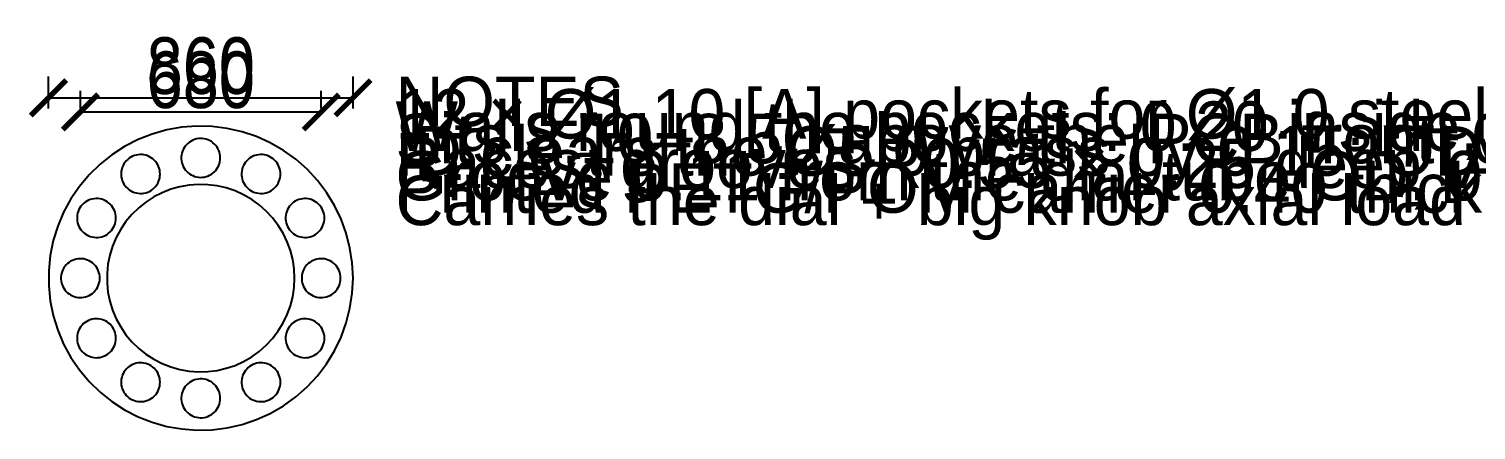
# Model space of a CAD drawing. Header units: millimetres. Extents: x -5 to 104, y -22 to 24.
# Drawn here: x -4.85 to 36.02, y 12.4 to 23.75 of the extents above; entities that cross this region are included whole.
import ezdxf

# ---------------------------------------------------------------- set-up
doc = ezdxf.new("R2010")
doc.units = ezdxf.units.MM
doc.linetypes.add('DASHED', pattern=[1.524, 1.27, -0.254])
for name, color, linetype in [('DIMS', 3, 'CONTINUOUS'), ('HIDDEN', 8, 'DASHED'), ('TEXT', 7, 'CONTINUOUS'), ('VISIBLE', 7, 'CONTINUOUS')]:
    doc.layers.add(name, color=color, linetype=linetype)
doc.styles.add('OpenSansCondensed-Light', font='OpenSansCondensed-Light.ttf')
doc.dimstyles.new('EZDXF', dxfattribs={"dimtxt": 0.25, "dimasz": 0.175, "dimexe": 0.375, "dimexo": 0.125, "dimgap": 0.1, "dimtad": 1, "dimlfac": 100, "dimzin": 12, "dimdsep": 46, "dimtxsty": 'OpenSansCondensed-Light', "dimblk": 'ARCHTICK', "dimcen": 2.5, "dimazin": 3, "dimtfac": 0.5, "dimtmove": 2, "dimatfit": 3})

# ---------------------------------------------------------------- blocks, each defined once
blk = doc.blocks.new('_ARCHTICK')
at = {"color": 0, "linetype": 'BYBLOCK', "const_width": 0.15}
blk.add_lwpolyline([(-0.5, -0.5), (0.5, 0.5)], dxfattribs=at)

msp = doc.modelspace()

# ---------------------------------------------------------------- linework, layer by layer
at = {"layer": 'HIDDEN'}
for points in [[(4.3, 16.69866), (4.27863, 17.12681), (4.21474, 17.55069), (4.10896, 17.96611), (3.96235, 18.36893), (3.77635, 18.75516), (3.55283, 19.12094), (3.29399, 19.46265), (3.00242, 19.77689), (2.68101, 20.06054), (2.33295, 20.31077), (1.96171, 20.52511), (1.57097, 20.70142), (1.16461, 20.83795), (0.74669, 20.93334), (0.32134, 20.98664), (-0.1072, 20.99733), (-0.53468, 20.96529), (-0.95684, 20.89085), (-1.36949, 20.77475), (-1.76853, 20.61814), (-2.15, 20.42257), (-2.5101, 20.19), (-2.84525, 19.92272), (-3.15212, 19.62341), (-3.42767, 19.29502), (-3.66915, 18.94083), (-3.87417, 18.56436), (-4.04068, 18.16935), (-4.16703, 17.75972), (-4.25197, 17.33955), (-4.29465, 16.913), (-4.29465, 16.48433), (-4.25197, 16.05778), (-4.16703, 15.63761), (-4.04068, 15.22798), (-3.87417, 14.83296), (-3.66915, 14.45649), (-3.42767, 14.1023), (-3.15212, 13.77392), (-2.84525, 13.4746), (-2.5101, 13.20733), (-2.15, 12.97475), (-1.76853, 12.77919), (-1.36949, 12.62258), (-0.95684, 12.50647), (-0.53468, 12.43203), (-0.1072, 12.4), (0.32134, 12.41069), (0.74669, 12.46399), (1.16461, 12.55938), (1.57097, 12.69591), (1.96171, 12.87221), (2.33295, 13.08655), (2.68101, 13.33679), (3.00242, 13.62044), (3.29399, 13.93468), (3.55283, 14.27639), (3.77635, 14.64217), (3.96235, 15.02839), (4.10896, 15.43122), (4.21474, 15.84664), (4.27863, 16.27052), (4.3, 16.69866)], [(0.55, 20.09866), (0.54727, 20.15343), (0.53909, 20.20764), (0.52557, 20.26078), (0.50681, 20.3123), (0.48302, 20.3617), (0.45443, 20.40849), (0.42132, 20.4522), (0.38403, 20.49239), (0.34292, 20.52867), (0.2984, 20.56068), (0.25092, 20.58809), (0.20094, 20.61064), (0.14896, 20.62811), (0.09551, 20.64031), (0.0411, 20.64713), (-0.01371, 20.64849), (-0.06839, 20.6444), (-0.12239, 20.63487), (-0.17517, 20.62002), (-0.22621, 20.59999), (-0.275, 20.57498), (-0.32106, 20.54523), (-0.36393, 20.51104), (-0.40318, 20.47276), (-0.43842, 20.43076), (-0.46931, 20.38545), (-0.49553, 20.3373), (-0.51683, 20.28677), (-0.53299, 20.23438), (-0.54386, 20.18064), (-0.54932, 20.12608), (-0.54932, 20.07125), (-0.54386, 20.01669), (-0.53299, 19.96295), (-0.51683, 19.91055), (-0.49553, 19.86003), (-0.46931, 19.81187), (-0.43842, 19.76657), (-0.40318, 19.72457), (-0.36393, 19.68628), (-0.32106, 19.6521), (-0.275, 19.62235), (-0.22621, 19.59734), (-0.17517, 19.5773), (-0.12239, 19.56245), (-0.06839, 19.55293), (-0.01371, 19.54883), (0.0411, 19.5502), (0.09551, 19.55702), (0.14896, 19.56922), (0.20094, 19.58668), (0.25092, 19.60923), (0.2984, 19.63665), (0.34292, 19.66866), (0.38403, 19.70494), (0.42132, 19.74513), (0.45443, 19.78884), (0.48302, 19.83562), (0.50681, 19.88502), (0.52557, 19.93655), (0.53909, 19.98968), (0.54727, 20.0439), (0.55, 20.09866)], [(-1.15, 19.64315), (-1.15273, 19.69791), (-1.16091, 19.75213), (-1.17443, 19.80527), (-1.19319, 19.85679), (-1.21698, 19.90619), (-1.24557, 19.95298), (-1.27868, 19.99668), (-1.31597, 20.03688), (-1.35708, 20.07316), (-1.4016, 20.10516), (-1.44908, 20.13258), (-1.49906, 20.15513), (-1.55104, 20.17259), (-1.60449, 20.18479), (-1.6589, 20.19161), (-1.71371, 20.19298), (-1.76839, 20.18888), (-1.82239, 20.17936), (-1.87517, 20.16451), (-1.92621, 20.14448), (-1.975, 20.11946), (-2.02106, 20.08972), (-2.06393, 20.05553), (-2.10318, 20.01724), (-2.13842, 19.97524), (-2.16931, 19.92994), (-2.19553, 19.88179), (-2.21683, 19.83126), (-2.23299, 19.77887), (-2.24386, 19.72512), (-2.24932, 19.67057), (-2.24932, 19.61573), (-2.24386, 19.56118), (-2.23299, 19.50743), (-2.21683, 19.45504), (-2.19553, 19.40451), (-2.16931, 19.35636), (-2.13842, 19.31106), (-2.10318, 19.26905), (-2.06393, 19.23077), (-2.02106, 19.19658), (-1.975, 19.16684), (-1.92621, 19.14182), (-1.87517, 19.12179), (-1.82239, 19.10694), (-1.76839, 19.09742), (-1.71371, 19.09332), (-1.6589, 19.09469), (-1.60449, 19.10151), (-1.55104, 19.11371), (-1.49906, 19.13117), (-1.44908, 19.15372), (-1.4016, 19.18114), (-1.35708, 19.21314), (-1.31597, 19.24942), (-1.27868, 19.28962), (-1.24557, 19.33332), (-1.21698, 19.38011), (-1.19319, 19.42951), (-1.17443, 19.48103), (-1.16091, 19.53417), (-1.15273, 19.58839), (-1.15, 19.64315)], [(2.25, 19.64315), (2.24727, 19.69791), (2.23909, 19.75213), (2.22557, 19.80527), (2.20681, 19.85679), (2.18302, 19.90619), (2.15443, 19.95298), (2.12132, 19.99668), (2.08403, 20.03688), (2.04292, 20.07316), (1.9984, 20.10516), (1.95092, 20.13258), (1.90094, 20.15513), (1.84896, 20.17259), (1.79551, 20.18479), (1.7411, 20.19161), (1.68629, 20.19298), (1.63161, 20.18888), (1.57761, 20.17936), (1.52483, 20.16451), (1.47379, 20.14448), (1.425, 20.11946), (1.37894, 20.08972), (1.33607, 20.05553), (1.29682, 20.01724), (1.26158, 19.97524), (1.23069, 19.92994), (1.20447, 19.88179), (1.18317, 19.83126), (1.16701, 19.77887), (1.15614, 19.72512), (1.15068, 19.67057), (1.15068, 19.61573), (1.15614, 19.56118), (1.16701, 19.50743), (1.18317, 19.45504), (1.20447, 19.40451), (1.23069, 19.35636), (1.26158, 19.31106), (1.29682, 19.26905), (1.33607, 19.23077), (1.37894, 19.19658), (1.425, 19.16684), (1.47379, 19.14182), (1.52483, 19.12179), (1.57761, 19.10694), (1.63161, 19.09742), (1.68629, 19.09332), (1.7411, 19.09469), (1.79551, 19.10151), (1.84896, 19.11371), (1.90094, 19.13117), (1.95092, 19.15372), (1.9984, 19.18114), (2.04292, 19.21314), (2.08403, 19.24942), (2.12132, 19.28962), (2.15443, 19.33332), (2.18302, 19.38011), (2.20681, 19.42951), (2.22557, 19.48103), (2.23909, 19.53417), (2.24727, 19.58839), (2.25, 19.64315)], [(2.65, 16.69866), (2.63683, 16.96252), (2.59746, 17.22375), (2.53227, 17.47976), (2.44191, 17.72802), (2.32729, 17.96604), (2.18953, 18.19146), (2.03002, 18.40205), (1.85033, 18.59571), (1.65225, 18.77052), (1.43775, 18.92473), (1.20896, 19.05682), (0.96815, 19.16548), (0.71773, 19.24962), (0.46017, 19.3084), (0.19803, 19.34125), (-0.06607, 19.34784), (-0.32951, 19.3281), (-0.58968, 19.28222), (-0.84399, 19.21067), (-1.08991, 19.11415), (-1.325, 18.99363), (-1.54692, 18.8503), (-1.75347, 18.68558), (-1.94259, 18.50112), (-2.1124, 18.29875), (-2.26122, 18.08047), (-2.38757, 17.84846), (-2.49019, 17.60502), (-2.56805, 17.35257), (-2.6204, 17.09363), (-2.64671, 16.83076), (-2.64671, 16.56657), (-2.6204, 16.3037), (-2.56805, 16.04476), (-2.49019, 15.79231), (-2.38757, 15.54887), (-2.26122, 15.31686), (-2.1124, 15.09858), (-1.94259, 14.89621), (-1.75347, 14.71174), (-1.54692, 14.54703), (-1.325, 14.4037), (-1.08991, 14.28317), (-0.84399, 14.18666), (-0.58968, 14.1151), (-0.32951, 14.06923), (-0.06607, 14.04949), (0.19803, 14.05607), (0.46017, 14.08892), (0.71773, 14.14771), (0.96815, 14.23185), (1.20896, 14.3405), (1.43775, 14.47259), (1.65225, 14.62681), (1.85033, 14.80162), (2.03002, 14.99528), (2.18953, 15.20587), (2.32729, 15.43129), (2.44191, 15.66931), (2.53227, 15.91756), (2.59746, 16.17358), (2.63683, 16.43481), (2.65, 16.69866)], [(-2.39449, 18.39866), (-2.39722, 18.45343), (-2.40539, 18.50764), (-2.41892, 18.56078), (-2.43767, 18.6123), (-2.46146, 18.6617), (-2.49006, 18.70849), (-2.52316, 18.7522), (-2.56046, 18.79239), (-2.60157, 18.82867), (-2.64609, 18.86068), (-2.69357, 18.88809), (-2.74355, 18.91064), (-2.79552, 18.92811), (-2.84898, 18.94031), (-2.90338, 18.94713), (-2.9582, 18.94849), (-3.01288, 18.9444), (-3.06687, 18.93487), (-3.11965, 18.92002), (-3.17069, 18.89999), (-3.21949, 18.87498), (-3.26555, 18.84523), (-3.30841, 18.81104), (-3.34766, 18.77276), (-3.38291, 18.73076), (-3.4138, 18.68545), (-3.44002, 18.6373), (-3.46132, 18.58677), (-3.47748, 18.53438), (-3.48834, 18.48064), (-3.4938, 18.42608), (-3.4938, 18.37125), (-3.48834, 18.31669), (-3.47748, 18.26295), (-3.46132, 18.21055), (-3.44002, 18.16003), (-3.4138, 18.11187), (-3.38291, 18.06657), (-3.34766, 18.02457), (-3.30841, 17.98628), (-3.26555, 17.9521), (-3.21949, 17.92235), (-3.17069, 17.89734), (-3.11965, 17.8773), (-3.06687, 17.86245), (-3.01288, 17.85293), (-2.9582, 17.84883), (-2.90338, 17.8502), (-2.84898, 17.85702), (-2.79552, 17.86922), (-2.74355, 17.88668), (-2.69357, 17.90923), (-2.64609, 17.93665), (-2.60157, 17.96866), (-2.56046, 18.00494), (-2.52316, 18.04513), (-2.49006, 18.08884), (-2.46146, 18.13562), (-2.43767, 18.18502), (-2.41892, 18.23655), (-2.40539, 18.28968), (-2.39722, 18.3439), (-2.39449, 18.39866)], [(3.49449, 18.39866), (3.49175, 18.45343), (3.48358, 18.50764), (3.47005, 18.56078), (3.4513, 18.6123), (3.42751, 18.6617), (3.39892, 18.70849), (3.36581, 18.7522), (3.32852, 18.79239), (3.28741, 18.82867), (3.24289, 18.86068), (3.1954, 18.88809), (3.14542, 18.91064), (3.09345, 18.92811), (3.03999, 18.94031), (2.98559, 18.94713), (2.93077, 18.94849), (2.8761, 18.9444), (2.8221, 18.93487), (2.76932, 18.92002), (2.71828, 18.89999), (2.66949, 18.87498), (2.62343, 18.84523), (2.58056, 18.81104), (2.54131, 18.77276), (2.50606, 18.73076), (2.47518, 18.68545), (2.44895, 18.6373), (2.42766, 18.58677), (2.41149, 18.53438), (2.40063, 18.48064), (2.39517, 18.42608), (2.39517, 18.37125), (2.40063, 18.31669), (2.41149, 18.26295), (2.42766, 18.21055), (2.44895, 18.16003), (2.47518, 18.11187), (2.50606, 18.06657), (2.54131, 18.02457), (2.58056, 17.98628), (2.62343, 17.9521), (2.66949, 17.92235), (2.71828, 17.89734), (2.76932, 17.8773), (2.8221, 17.86245), (2.8761, 17.85293), (2.93077, 17.84883), (2.98559, 17.8502), (3.03999, 17.85702), (3.09345, 17.86922), (3.14542, 17.88668), (3.1954, 17.90923), (3.24289, 17.93665), (3.28741, 17.96866), (3.32852, 18.00494), (3.36581, 18.04513), (3.39892, 18.08884), (3.42751, 18.13562), (3.4513, 18.18502), (3.47005, 18.23655), (3.48358, 18.28968), (3.49175, 18.3439), (3.49449, 18.39866)], [(-2.85, 16.69866), (-2.85273, 16.75343), (-2.86091, 16.80764), (-2.87443, 16.86078), (-2.89319, 16.9123), (-2.91698, 16.9617), (-2.94557, 17.00849), (-2.97868, 17.0522), (-3.01597, 17.09239), (-3.05708, 17.12867), (-3.1016, 17.16068), (-3.14908, 17.18809), (-3.19906, 17.21064), (-3.25104, 17.22811), (-3.30449, 17.24031), (-3.3589, 17.24713), (-3.41371, 17.24849), (-3.46839, 17.2444), (-3.52239, 17.23487), (-3.57517, 17.22002), (-3.62621, 17.19999), (-3.675, 17.17498), (-3.72106, 17.14523), (-3.76393, 17.11104), (-3.80318, 17.07276), (-3.83842, 17.03076), (-3.86931, 16.98545), (-3.89553, 16.9373), (-3.91683, 16.88677), (-3.93299, 16.83438), (-3.94386, 16.78064), (-3.94932, 16.72608), (-3.94932, 16.67125), (-3.94386, 16.61669), (-3.93299, 16.56295), (-3.91683, 16.51055), (-3.89553, 16.46003), (-3.86931, 16.41187), (-3.83842, 16.36657), (-3.80318, 16.32457), (-3.76393, 16.28628), (-3.72106, 16.2521), (-3.675, 16.22235), (-3.62621, 16.19734), (-3.57517, 16.1773), (-3.52239, 16.16245), (-3.46839, 16.15293), (-3.41371, 16.14883), (-3.3589, 16.1502), (-3.30449, 16.15702), (-3.25104, 16.16922), (-3.19906, 16.18668), (-3.14908, 16.20923), (-3.1016, 16.23665), (-3.05708, 16.26866), (-3.01597, 16.30494), (-2.97868, 16.34513), (-2.94557, 16.38884), (-2.91698, 16.43562), (-2.89319, 16.48502), (-2.87443, 16.53655), (-2.86091, 16.58968), (-2.85273, 16.6439), (-2.85, 16.69866)], [(3.95, 16.69866), (3.94727, 16.75343), (3.93909, 16.80764), (3.92557, 16.86078), (3.90681, 16.9123), (3.88302, 16.9617), (3.85443, 17.00849), (3.82132, 17.0522), (3.78403, 17.09239), (3.74292, 17.12867), (3.6984, 17.16068), (3.65092, 17.18809), (3.60094, 17.21064), (3.54896, 17.22811), (3.49551, 17.24031), (3.4411, 17.24713), (3.38629, 17.24849), (3.33161, 17.2444), (3.27761, 17.23487), (3.22483, 17.22002), (3.17379, 17.19999), (3.125, 17.17498), (3.07894, 17.14523), (3.03607, 17.11104), (2.99682, 17.07276), (2.96158, 17.03076), (2.93069, 16.98545), (2.90447, 16.9373), (2.88317, 16.88677), (2.86701, 16.83438), (2.85614, 16.78064), (2.85068, 16.72608), (2.85068, 16.67125), (2.85614, 16.61669), (2.86701, 16.56295), (2.88317, 16.51055), (2.90447, 16.46003), (2.93069, 16.41187), (2.96158, 16.36657), (2.99682, 16.32457), (3.03607, 16.28628), (3.07894, 16.2521), (3.125, 16.22235), (3.17379, 16.19734), (3.22483, 16.1773), (3.27761, 16.16245), (3.33161, 16.15293), (3.38629, 16.14883), (3.4411, 16.1502), (3.49551, 16.15702), (3.54896, 16.16922), (3.60094, 16.18668), (3.65092, 16.20923), (3.6984, 16.23665), (3.74292, 16.26866), (3.78403, 16.30494), (3.82132, 16.34513), (3.85443, 16.38884), (3.88302, 16.43562), (3.90681, 16.48502), (3.92557, 16.53655), (3.93909, 16.58968), (3.94727, 16.6439), (3.95, 16.69866)], [(-2.39449, 14.99866), (-2.39722, 15.05343), (-2.40539, 15.10764), (-2.41892, 15.16078), (-2.43767, 15.2123), (-2.46146, 15.2617), (-2.49006, 15.30849), (-2.52316, 15.3522), (-2.56046, 15.39239), (-2.60157, 15.42867), (-2.64609, 15.46068), (-2.69357, 15.48809), (-2.74355, 15.51064), (-2.79552, 15.52811), (-2.84898, 15.54031), (-2.90338, 15.54713), (-2.9582, 15.54849), (-3.01288, 15.5444), (-3.06687, 15.53487), (-3.11965, 15.52002), (-3.17069, 15.49999), (-3.21949, 15.47498), (-3.26555, 15.44523), (-3.30841, 15.41104), (-3.34766, 15.37276), (-3.38291, 15.33076), (-3.4138, 15.28545), (-3.44002, 15.2373), (-3.46132, 15.18677), (-3.47748, 15.13438), (-3.48834, 15.08064), (-3.4938, 15.02608), (-3.4938, 14.97125), (-3.48834, 14.91669), (-3.47748, 14.86295), (-3.46132, 14.81055), (-3.44002, 14.76003), (-3.4138, 14.71187), (-3.38291, 14.66657), (-3.34766, 14.62457), (-3.30841, 14.58628), (-3.26555, 14.5521), (-3.21949, 14.52235), (-3.17069, 14.49734), (-3.11965, 14.4773), (-3.06687, 14.46245), (-3.01288, 14.45293), (-2.9582, 14.44883), (-2.90338, 14.4502), (-2.84898, 14.45702), (-2.79552, 14.46922), (-2.74355, 14.48668), (-2.69357, 14.50923), (-2.64609, 14.53665), (-2.60157, 14.56866), (-2.56046, 14.60494), (-2.52316, 14.64513), (-2.49006, 14.68884), (-2.46146, 14.73562), (-2.43767, 14.78502), (-2.41892, 14.83655), (-2.40539, 14.88968), (-2.39722, 14.9439), (-2.39449, 14.99866)], [(3.49449, 14.99866), (3.49175, 15.05343), (3.48358, 15.10764), (3.47005, 15.16078), (3.4513, 15.2123), (3.42751, 15.2617), (3.39892, 15.30849), (3.36581, 15.3522), (3.32852, 15.39239), (3.28741, 15.42867), (3.24289, 15.46068), (3.1954, 15.48809), (3.14542, 15.51064), (3.09345, 15.52811), (3.03999, 15.54031), (2.98559, 15.54713), (2.93077, 15.54849), (2.8761, 15.5444), (2.8221, 15.53487), (2.76932, 15.52002), (2.71828, 15.49999), (2.66949, 15.47498), (2.62343, 15.44523), (2.58056, 15.41104), (2.54131, 15.37276), (2.50606, 15.33076), (2.47518, 15.28545), (2.44895, 15.2373), (2.42766, 15.18677), (2.41149, 15.13438), (2.40063, 15.08064), (2.39517, 15.02608), (2.39517, 14.97125), (2.40063, 14.91669), (2.41149, 14.86295), (2.42766, 14.81055), (2.44895, 14.76003), (2.47518, 14.71187), (2.50606, 14.66657), (2.54131, 14.62457), (2.58056, 14.58628), (2.62343, 14.5521), (2.66949, 14.52235), (2.71828, 14.49734), (2.76932, 14.4773), (2.8221, 14.46245), (2.8761, 14.45293), (2.93077, 14.44883), (2.98559, 14.4502), (3.03999, 14.45702), (3.09345, 14.46922), (3.14542, 14.48668), (3.1954, 14.50923), (3.24289, 14.53665), (3.28741, 14.56866), (3.32852, 14.60494), (3.36581, 14.64513), (3.39892, 14.68884), (3.42751, 14.73562), (3.4513, 14.78502), (3.47005, 14.83655), (3.48358, 14.88968), (3.49175, 14.9439), (3.49449, 14.99866)], [(-1.15, 13.75418), (-1.15273, 13.80894), (-1.16091, 13.86316), (-1.17443, 13.91629), (-1.19319, 13.96782), (-1.21698, 14.01722), (-1.24557, 14.064), (-1.27868, 14.10771), (-1.31597, 14.1479), (-1.35708, 14.18418), (-1.4016, 14.21619), (-1.44908, 14.24361), (-1.49906, 14.26616), (-1.55104, 14.28362), (-1.60449, 14.29582), (-1.6589, 14.30264), (-1.71371, 14.30401), (-1.76839, 14.29991), (-1.82239, 14.29039), (-1.87517, 14.27554), (-1.92621, 14.25551), (-1.975, 14.23049), (-2.02106, 14.20074), (-2.06393, 14.16656), (-2.10318, 14.12827), (-2.13842, 14.08627), (-2.16931, 14.04097), (-2.19553, 13.99281), (-2.21683, 13.94229), (-2.23299, 13.88989), (-2.24386, 13.83615), (-2.24932, 13.78159), (-2.24932, 13.72676), (-2.24386, 13.6722), (-2.23299, 13.61846), (-2.21683, 13.56607), (-2.19553, 13.51554), (-2.16931, 13.46739), (-2.13842, 13.42208), (-2.10318, 13.38008), (-2.06393, 13.3418), (-2.02106, 13.30761), (-1.975, 13.27786), (-1.92621, 13.25285), (-1.87517, 13.23282), (-1.82239, 13.21797), (-1.76839, 13.20845), (-1.71371, 13.20435), (-1.6589, 13.20572), (-1.60449, 13.21253), (-1.55104, 13.22473), (-1.49906, 13.2422), (-1.44908, 13.26475), (-1.4016, 13.29216), (-1.35708, 13.32417), (-1.31597, 13.36045), (-1.27868, 13.40064), (-1.24557, 13.44435), (-1.21698, 13.49114), (-1.19319, 13.54054), (-1.17443, 13.59206), (-1.16091, 13.6452), (-1.15273, 13.69941), (-1.15, 13.75418)], [(2.25, 13.75418), (2.24727, 13.80894), (2.23909, 13.86316), (2.22557, 13.91629), (2.20681, 13.96782), (2.18302, 14.01722), (2.15443, 14.064), (2.12132, 14.10771), (2.08403, 14.1479), (2.04292, 14.18418), (1.9984, 14.21619), (1.95092, 14.24361), (1.90094, 14.26616), (1.84896, 14.28362), (1.79551, 14.29582), (1.7411, 14.30264), (1.68629, 14.30401), (1.63161, 14.29991), (1.57761, 14.29039), (1.52483, 14.27554), (1.47379, 14.25551), (1.425, 14.23049), (1.37894, 14.20074), (1.33607, 14.16656), (1.29682, 14.12827), (1.26158, 14.08627), (1.23069, 14.04097), (1.20447, 13.99281), (1.18317, 13.94229), (1.16701, 13.88989), (1.15614, 13.83615), (1.15068, 13.78159), (1.15068, 13.72676), (1.15614, 13.6722), (1.16701, 13.61846), (1.18317, 13.56607), (1.20447, 13.51554), (1.23069, 13.46739), (1.26158, 13.42208), (1.29682, 13.38008), (1.33607, 13.3418), (1.37894, 13.30761), (1.425, 13.27786), (1.47379, 13.25285), (1.52483, 13.23282), (1.57761, 13.21797), (1.63161, 13.20845), (1.68629, 13.20435), (1.7411, 13.20572), (1.79551, 13.21253), (1.84896, 13.22473), (1.90094, 13.2422), (1.95092, 13.26475), (1.9984, 13.29216), (2.04292, 13.32417), (2.08403, 13.36045), (2.12132, 13.40064), (2.15443, 13.44435), (2.18302, 13.49114), (2.20681, 13.54054), (2.22557, 13.59206), (2.23909, 13.6452), (2.24727, 13.69941), (2.25, 13.75418)], [(0.55, 13.29866), (0.54727, 13.35343), (0.53909, 13.40764), (0.52557, 13.46078), (0.50681, 13.5123), (0.48302, 13.5617), (0.45443, 13.60849), (0.42132, 13.6522), (0.38403, 13.69239), (0.34292, 13.72867), (0.2984, 13.76068), (0.25092, 13.78809), (0.20094, 13.81064), (0.14896, 13.82811), (0.09551, 13.84031), (0.0411, 13.84713), (-0.01371, 13.84849), (-0.06839, 13.8444), (-0.12239, 13.83487), (-0.17517, 13.82002), (-0.22621, 13.79999), (-0.275, 13.77498), (-0.32106, 13.74523), (-0.36393, 13.71104), (-0.40318, 13.67276), (-0.43842, 13.63076), (-0.46931, 13.58545), (-0.49553, 13.5373), (-0.51683, 13.48677), (-0.53299, 13.43438), (-0.54386, 13.38064), (-0.54932, 13.32608), (-0.54932, 13.27125), (-0.54386, 13.21669), (-0.53299, 13.16295), (-0.51683, 13.11055), (-0.49553, 13.06003), (-0.46931, 13.01187), (-0.43842, 12.96657), (-0.40318, 12.92457), (-0.36393, 12.88628), (-0.32106, 12.8521), (-0.275, 12.82235), (-0.22621, 12.79734), (-0.17517, 12.7773), (-0.12239, 12.76245), (-0.06839, 12.75293), (-0.01371, 12.74883), (0.0411, 12.7502), (0.09551, 12.75702), (0.14896, 12.76922), (0.20094, 12.78668), (0.25092, 12.80923), (0.2984, 12.83665), (0.34292, 12.86866), (0.38403, 12.90494), (0.42132, 12.94513), (0.45443, 12.98884), (0.48302, 13.03562), (0.50681, 13.08502), (0.52557, 13.13655), (0.53909, 13.18968), (0.54727, 13.2439), (0.55, 13.29866)]]:
    msp.add_lwpolyline(points, dxfattribs=at)
at = {"layer": 'VISIBLE'}
for points in [[(4.3, 16.69866), (4.27863, 17.12681), (4.21474, 17.55069), (4.10896, 17.96611), (3.96235, 18.36893), (3.77635, 18.75516), (3.55283, 19.12094), (3.29399, 19.46265), (3.00242, 19.77689), (2.68101, 20.06054), (2.33295, 20.31077), (1.96171, 20.52511), (1.57097, 20.70142), (1.16461, 20.83795), (0.74669, 20.93334), (0.32134, 20.98664), (-0.1072, 20.99733), (-0.53468, 20.96529), (-0.95684, 20.89085), (-1.36949, 20.77475), (-1.76853, 20.61814), (-2.15, 20.42257), (-2.5101, 20.19), (-2.84525, 19.92272), (-3.15212, 19.62341), (-3.42767, 19.29502), (-3.66915, 18.94083), (-3.87417, 18.56436), (-4.04068, 18.16935), (-4.16703, 17.75972), (-4.25197, 17.33955), (-4.29465, 16.913), (-4.29465, 16.48433), (-4.25197, 16.05778), (-4.16703, 15.63761), (-4.04068, 15.22798), (-3.87417, 14.83296), (-3.66915, 14.45649), (-3.42767, 14.1023), (-3.15212, 13.77392), (-2.84525, 13.4746), (-2.5101, 13.20733), (-2.15, 12.97475), (-1.76853, 12.77919), (-1.36949, 12.62258), (-0.95684, 12.50647), (-0.53468, 12.43203), (-0.1072, 12.4), (0.32134, 12.41069), (0.74669, 12.46399), (1.16461, 12.55938), (1.57097, 12.69591), (1.96171, 12.87221), (2.33295, 13.08655), (2.68101, 13.33679), (3.00242, 13.62044), (3.29399, 13.93468), (3.55283, 14.27639), (3.77635, 14.64217), (3.96235, 15.02839), (4.10896, 15.43122), (4.21474, 15.84664), (4.27863, 16.27052), (4.3, 16.69866)], [(0.55, 20.09866), (0.54727, 20.15343), (0.53909, 20.20764), (0.52557, 20.26078), (0.50681, 20.3123), (0.48302, 20.3617), (0.45443, 20.40849), (0.42132, 20.4522), (0.38403, 20.49239), (0.34292, 20.52867), (0.2984, 20.56068), (0.25092, 20.58809), (0.20094, 20.61064), (0.14896, 20.62811), (0.09551, 20.64031), (0.0411, 20.64713), (-0.01371, 20.64849), (-0.06839, 20.6444), (-0.12239, 20.63487), (-0.17517, 20.62002), (-0.22621, 20.59999), (-0.275, 20.57498), (-0.32106, 20.54523), (-0.36393, 20.51104), (-0.40318, 20.47276), (-0.43842, 20.43076), (-0.46931, 20.38545), (-0.49553, 20.3373), (-0.51683, 20.28677), (-0.53299, 20.23438), (-0.54386, 20.18064), (-0.54932, 20.12608), (-0.54932, 20.07125), (-0.54386, 20.01669), (-0.53299, 19.96295), (-0.51683, 19.91055), (-0.49553, 19.86003), (-0.46931, 19.81187), (-0.43842, 19.76657), (-0.40318, 19.72457), (-0.36393, 19.68628), (-0.32106, 19.6521), (-0.275, 19.62235), (-0.22621, 19.59734), (-0.17517, 19.5773), (-0.12239, 19.56245), (-0.06839, 19.55293), (-0.01371, 19.54883), (0.0411, 19.5502), (0.09551, 19.55702), (0.14896, 19.56922), (0.20094, 19.58668), (0.25092, 19.60923), (0.2984, 19.63665), (0.34292, 19.66866), (0.38403, 19.70494), (0.42132, 19.74513), (0.45443, 19.78884), (0.48302, 19.83562), (0.50681, 19.88502), (0.52557, 19.93655), (0.53909, 19.98968), (0.54727, 20.0439), (0.55, 20.09866)], [(-1.15, 19.64315), (-1.15273, 19.69791), (-1.16091, 19.75213), (-1.17443, 19.80527), (-1.19319, 19.85679), (-1.21698, 19.90619), (-1.24557, 19.95298), (-1.27868, 19.99668), (-1.31597, 20.03688), (-1.35708, 20.07316), (-1.4016, 20.10516), (-1.44908, 20.13258), (-1.49906, 20.15513), (-1.55104, 20.17259), (-1.60449, 20.18479), (-1.6589, 20.19161), (-1.71371, 20.19298), (-1.76839, 20.18888), (-1.82239, 20.17936), (-1.87517, 20.16451), (-1.92621, 20.14448), (-1.975, 20.11946), (-2.02106, 20.08972), (-2.06393, 20.05553), (-2.10318, 20.01724), (-2.13842, 19.97524), (-2.16931, 19.92994), (-2.19553, 19.88179), (-2.21683, 19.83126), (-2.23299, 19.77887), (-2.24386, 19.72512), (-2.24932, 19.67057), (-2.24932, 19.61573), (-2.24386, 19.56118), (-2.23299, 19.50743), (-2.21683, 19.45504), (-2.19553, 19.40451), (-2.16931, 19.35636), (-2.13842, 19.31106), (-2.10318, 19.26905), (-2.06393, 19.23077), (-2.02106, 19.19658), (-1.975, 19.16684), (-1.92621, 19.14182), (-1.87517, 19.12179), (-1.82239, 19.10694), (-1.76839, 19.09742), (-1.71371, 19.09332), (-1.6589, 19.09469), (-1.60449, 19.10151), (-1.55104, 19.11371), (-1.49906, 19.13117), (-1.44908, 19.15372), (-1.4016, 19.18114), (-1.35708, 19.21314), (-1.31597, 19.24942), (-1.27868, 19.28962), (-1.24557, 19.33332), (-1.21698, 19.38011), (-1.19319, 19.42951), (-1.17443, 19.48103), (-1.16091, 19.53417), (-1.15273, 19.58839), (-1.15, 19.64315)], [(2.25, 19.64315), (2.24727, 19.69791), (2.23909, 19.75213), (2.22557, 19.80527), (2.20681, 19.85679), (2.18302, 19.90619), (2.15443, 19.95298), (2.12132, 19.99668), (2.08403, 20.03688), (2.04292, 20.07316), (1.9984, 20.10516), (1.95092, 20.13258), (1.90094, 20.15513), (1.84896, 20.17259), (1.79551, 20.18479), (1.7411, 20.19161), (1.68629, 20.19298), (1.63161, 20.18888), (1.57761, 20.17936), (1.52483, 20.16451), (1.47379, 20.14448), (1.425, 20.11946), (1.37894, 20.08972), (1.33607, 20.05553), (1.29682, 20.01724), (1.26158, 19.97524), (1.23069, 19.92994), (1.20447, 19.88179), (1.18317, 19.83126), (1.16701, 19.77887), (1.15614, 19.72512), (1.15068, 19.67057), (1.15068, 19.61573), (1.15614, 19.56118), (1.16701, 19.50743), (1.18317, 19.45504), (1.20447, 19.40451), (1.23069, 19.35636), (1.26158, 19.31106), (1.29682, 19.26905), (1.33607, 19.23077), (1.37894, 19.19658), (1.425, 19.16684), (1.47379, 19.14182), (1.52483, 19.12179), (1.57761, 19.10694), (1.63161, 19.09742), (1.68629, 19.09332), (1.7411, 19.09469), (1.79551, 19.10151), (1.84896, 19.11371), (1.90094, 19.13117), (1.95092, 19.15372), (1.9984, 19.18114), (2.04292, 19.21314), (2.08403, 19.24942), (2.12132, 19.28962), (2.15443, 19.33332), (2.18302, 19.38011), (2.20681, 19.42951), (2.22557, 19.48103), (2.23909, 19.53417), (2.24727, 19.58839), (2.25, 19.64315)], [(2.65, 16.69866), (2.63683, 16.96252), (2.59746, 17.22375), (2.53227, 17.47976), (2.44191, 17.72802), (2.32729, 17.96604), (2.18953, 18.19146), (2.03002, 18.40205), (1.85033, 18.59571), (1.65225, 18.77052), (1.43775, 18.92473), (1.20896, 19.05682), (0.96815, 19.16548), (0.71773, 19.24962), (0.46017, 19.3084), (0.19803, 19.34125), (-0.06607, 19.34784), (-0.32951, 19.3281), (-0.58968, 19.28222), (-0.84399, 19.21067), (-1.08991, 19.11415), (-1.325, 18.99363), (-1.54692, 18.8503), (-1.75347, 18.68558), (-1.94259, 18.50112), (-2.1124, 18.29875), (-2.26122, 18.08047), (-2.38757, 17.84846), (-2.49019, 17.60502), (-2.56805, 17.35257), (-2.6204, 17.09363), (-2.64671, 16.83076), (-2.64671, 16.56657), (-2.6204, 16.3037), (-2.56805, 16.04476), (-2.49019, 15.79231), (-2.38757, 15.54887), (-2.26122, 15.31686), (-2.1124, 15.09858), (-1.94259, 14.89621), (-1.75347, 14.71174), (-1.54692, 14.54703), (-1.325, 14.4037), (-1.08991, 14.28317), (-0.84399, 14.18666), (-0.58968, 14.1151), (-0.32951, 14.06923), (-0.06607, 14.04949), (0.19803, 14.05607), (0.46017, 14.08892), (0.71773, 14.14771), (0.96815, 14.23185), (1.20896, 14.3405), (1.43775, 14.47259), (1.65225, 14.62681), (1.85033, 14.80162), (2.03002, 14.99528), (2.18953, 15.20587), (2.32729, 15.43129), (2.44191, 15.66931), (2.53227, 15.91756), (2.59746, 16.17358), (2.63683, 16.43481), (2.65, 16.69866)], [(-2.39449, 18.39866), (-2.39722, 18.45343), (-2.40539, 18.50764), (-2.41892, 18.56078), (-2.43767, 18.6123), (-2.46146, 18.6617), (-2.49006, 18.70849), (-2.52316, 18.7522), (-2.56046, 18.79239), (-2.60157, 18.82867), (-2.64609, 18.86068), (-2.69357, 18.88809), (-2.74355, 18.91064), (-2.79552, 18.92811), (-2.84898, 18.94031), (-2.90338, 18.94713), (-2.9582, 18.94849), (-3.01288, 18.9444), (-3.06687, 18.93487), (-3.11965, 18.92002), (-3.17069, 18.89999), (-3.21949, 18.87498), (-3.26555, 18.84523), (-3.30841, 18.81104), (-3.34766, 18.77276), (-3.38291, 18.73076), (-3.4138, 18.68545), (-3.44002, 18.6373), (-3.46132, 18.58677), (-3.47748, 18.53438), (-3.48834, 18.48064), (-3.4938, 18.42608), (-3.4938, 18.37125), (-3.48834, 18.31669), (-3.47748, 18.26295), (-3.46132, 18.21055), (-3.44002, 18.16003), (-3.4138, 18.11187), (-3.38291, 18.06657), (-3.34766, 18.02457), (-3.30841, 17.98628), (-3.26555, 17.9521), (-3.21949, 17.92235), (-3.17069, 17.89734), (-3.11965, 17.8773), (-3.06687, 17.86245), (-3.01288, 17.85293), (-2.9582, 17.84883), (-2.90338, 17.8502), (-2.84898, 17.85702), (-2.79552, 17.86922), (-2.74355, 17.88668), (-2.69357, 17.90923), (-2.64609, 17.93665), (-2.60157, 17.96866), (-2.56046, 18.00494), (-2.52316, 18.04513), (-2.49006, 18.08884), (-2.46146, 18.13562), (-2.43767, 18.18502), (-2.41892, 18.23655), (-2.40539, 18.28968), (-2.39722, 18.3439), (-2.39449, 18.39866)], [(3.49449, 18.39866), (3.49175, 18.45343), (3.48358, 18.50764), (3.47005, 18.56078), (3.4513, 18.6123), (3.42751, 18.6617), (3.39892, 18.70849), (3.36581, 18.7522), (3.32852, 18.79239), (3.28741, 18.82867), (3.24289, 18.86068), (3.1954, 18.88809), (3.14542, 18.91064), (3.09345, 18.92811), (3.03999, 18.94031), (2.98559, 18.94713), (2.93077, 18.94849), (2.8761, 18.9444), (2.8221, 18.93487), (2.76932, 18.92002), (2.71828, 18.89999), (2.66949, 18.87498), (2.62343, 18.84523), (2.58056, 18.81104), (2.54131, 18.77276), (2.50606, 18.73076), (2.47518, 18.68545), (2.44895, 18.6373), (2.42766, 18.58677), (2.41149, 18.53438), (2.40063, 18.48064), (2.39517, 18.42608), (2.39517, 18.37125), (2.40063, 18.31669), (2.41149, 18.26295), (2.42766, 18.21055), (2.44895, 18.16003), (2.47518, 18.11187), (2.50606, 18.06657), (2.54131, 18.02457), (2.58056, 17.98628), (2.62343, 17.9521), (2.66949, 17.92235), (2.71828, 17.89734), (2.76932, 17.8773), (2.8221, 17.86245), (2.8761, 17.85293), (2.93077, 17.84883), (2.98559, 17.8502), (3.03999, 17.85702), (3.09345, 17.86922), (3.14542, 17.88668), (3.1954, 17.90923), (3.24289, 17.93665), (3.28741, 17.96866), (3.32852, 18.00494), (3.36581, 18.04513), (3.39892, 18.08884), (3.42751, 18.13562), (3.4513, 18.18502), (3.47005, 18.23655), (3.48358, 18.28968), (3.49175, 18.3439), (3.49449, 18.39866)], [(-2.85, 16.69866), (-2.85273, 16.75343), (-2.86091, 16.80764), (-2.87443, 16.86078), (-2.89319, 16.9123), (-2.91698, 16.9617), (-2.94557, 17.00849), (-2.97868, 17.0522), (-3.01597, 17.09239), (-3.05708, 17.12867), (-3.1016, 17.16068), (-3.14908, 17.18809), (-3.19906, 17.21064), (-3.25104, 17.22811), (-3.30449, 17.24031), (-3.3589, 17.24713), (-3.41371, 17.24849), (-3.46839, 17.2444), (-3.52239, 17.23487), (-3.57517, 17.22002), (-3.62621, 17.19999), (-3.675, 17.17498), (-3.72106, 17.14523), (-3.76393, 17.11104), (-3.80318, 17.07276), (-3.83842, 17.03076), (-3.86931, 16.98545), (-3.89553, 16.9373), (-3.91683, 16.88677), (-3.93299, 16.83438), (-3.94386, 16.78064), (-3.94932, 16.72608), (-3.94932, 16.67125), (-3.94386, 16.61669), (-3.93299, 16.56295), (-3.91683, 16.51055), (-3.89553, 16.46003), (-3.86931, 16.41187), (-3.83842, 16.36657), (-3.80318, 16.32457), (-3.76393, 16.28628), (-3.72106, 16.2521), (-3.675, 16.22235), (-3.62621, 16.19734), (-3.57517, 16.1773), (-3.52239, 16.16245), (-3.46839, 16.15293), (-3.41371, 16.14883), (-3.3589, 16.1502), (-3.30449, 16.15702), (-3.25104, 16.16922), (-3.19906, 16.18668), (-3.14908, 16.20923), (-3.1016, 16.23665), (-3.05708, 16.26866), (-3.01597, 16.30494), (-2.97868, 16.34513), (-2.94557, 16.38884), (-2.91698, 16.43562), (-2.89319, 16.48502), (-2.87443, 16.53655), (-2.86091, 16.58968), (-2.85273, 16.6439), (-2.85, 16.69866)], [(3.95, 16.69866), (3.94727, 16.75343), (3.93909, 16.80764), (3.92557, 16.86078), (3.90681, 16.9123), (3.88302, 16.9617), (3.85443, 17.00849), (3.82132, 17.0522), (3.78403, 17.09239), (3.74292, 17.12867), (3.6984, 17.16068), (3.65092, 17.18809), (3.60094, 17.21064), (3.54896, 17.22811), (3.49551, 17.24031), (3.4411, 17.24713), (3.38629, 17.24849), (3.33161, 17.2444), (3.27761, 17.23487), (3.22483, 17.22002), (3.17379, 17.19999), (3.125, 17.17498), (3.07894, 17.14523), (3.03607, 17.11104), (2.99682, 17.07276), (2.96158, 17.03076), (2.93069, 16.98545), (2.90447, 16.9373), (2.88317, 16.88677), (2.86701, 16.83438), (2.85614, 16.78064), (2.85068, 16.72608), (2.85068, 16.67125), (2.85614, 16.61669), (2.86701, 16.56295), (2.88317, 16.51055), (2.90447, 16.46003), (2.93069, 16.41187), (2.96158, 16.36657), (2.99682, 16.32457), (3.03607, 16.28628), (3.07894, 16.2521), (3.125, 16.22235), (3.17379, 16.19734), (3.22483, 16.1773), (3.27761, 16.16245), (3.33161, 16.15293), (3.38629, 16.14883), (3.4411, 16.1502), (3.49551, 16.15702), (3.54896, 16.16922), (3.60094, 16.18668), (3.65092, 16.20923), (3.6984, 16.23665), (3.74292, 16.26866), (3.78403, 16.30494), (3.82132, 16.34513), (3.85443, 16.38884), (3.88302, 16.43562), (3.90681, 16.48502), (3.92557, 16.53655), (3.93909, 16.58968), (3.94727, 16.6439), (3.95, 16.69866)], [(-2.39449, 14.99866), (-2.39722, 15.05343), (-2.40539, 15.10764), (-2.41892, 15.16078), (-2.43767, 15.2123), (-2.46146, 15.2617), (-2.49006, 15.30849), (-2.52316, 15.3522), (-2.56046, 15.39239), (-2.60157, 15.42867), (-2.64609, 15.46068), (-2.69357, 15.48809), (-2.74355, 15.51064), (-2.79552, 15.52811), (-2.84898, 15.54031), (-2.90338, 15.54713), (-2.9582, 15.54849), (-3.01288, 15.5444), (-3.06687, 15.53487), (-3.11965, 15.52002), (-3.17069, 15.49999), (-3.21949, 15.47498), (-3.26555, 15.44523), (-3.30841, 15.41104), (-3.34766, 15.37276), (-3.38291, 15.33076), (-3.4138, 15.28545), (-3.44002, 15.2373), (-3.46132, 15.18677), (-3.47748, 15.13438), (-3.48834, 15.08064), (-3.4938, 15.02608), (-3.4938, 14.97125), (-3.48834, 14.91669), (-3.47748, 14.86295), (-3.46132, 14.81055), (-3.44002, 14.76003), (-3.4138, 14.71187), (-3.38291, 14.66657), (-3.34766, 14.62457), (-3.30841, 14.58628), (-3.26555, 14.5521), (-3.21949, 14.52235), (-3.17069, 14.49734), (-3.11965, 14.4773), (-3.06687, 14.46245), (-3.01288, 14.45293), (-2.9582, 14.44883), (-2.90338, 14.4502), (-2.84898, 14.45702), (-2.79552, 14.46922), (-2.74355, 14.48668), (-2.69357, 14.50923), (-2.64609, 14.53665), (-2.60157, 14.56866), (-2.56046, 14.60494), (-2.52316, 14.64513), (-2.49006, 14.68884), (-2.46146, 14.73562), (-2.43767, 14.78502), (-2.41892, 14.83655), (-2.40539, 14.88968), (-2.39722, 14.9439), (-2.39449, 14.99866)], [(3.49449, 14.99866), (3.49175, 15.05343), (3.48358, 15.10764), (3.47005, 15.16078), (3.4513, 15.2123), (3.42751, 15.2617), (3.39892, 15.30849), (3.36581, 15.3522), (3.32852, 15.39239), (3.28741, 15.42867), (3.24289, 15.46068), (3.1954, 15.48809), (3.14542, 15.51064), (3.09345, 15.52811), (3.03999, 15.54031), (2.98559, 15.54713), (2.93077, 15.54849), (2.8761, 15.5444), (2.8221, 15.53487), (2.76932, 15.52002), (2.71828, 15.49999), (2.66949, 15.47498), (2.62343, 15.44523), (2.58056, 15.41104), (2.54131, 15.37276), (2.50606, 15.33076), (2.47518, 15.28545), (2.44895, 15.2373), (2.42766, 15.18677), (2.41149, 15.13438), (2.40063, 15.08064), (2.39517, 15.02608), (2.39517, 14.97125), (2.40063, 14.91669), (2.41149, 14.86295), (2.42766, 14.81055), (2.44895, 14.76003), (2.47518, 14.71187), (2.50606, 14.66657), (2.54131, 14.62457), (2.58056, 14.58628), (2.62343, 14.5521), (2.66949, 14.52235), (2.71828, 14.49734), (2.76932, 14.4773), (2.8221, 14.46245), (2.8761, 14.45293), (2.93077, 14.44883), (2.98559, 14.4502), (3.03999, 14.45702), (3.09345, 14.46922), (3.14542, 14.48668), (3.1954, 14.50923), (3.24289, 14.53665), (3.28741, 14.56866), (3.32852, 14.60494), (3.36581, 14.64513), (3.39892, 14.68884), (3.42751, 14.73562), (3.4513, 14.78502), (3.47005, 14.83655), (3.48358, 14.88968), (3.49175, 14.9439), (3.49449, 14.99866)], [(-1.15, 13.75418), (-1.15273, 13.80894), (-1.16091, 13.86316), (-1.17443, 13.91629), (-1.19319, 13.96782), (-1.21698, 14.01722), (-1.24557, 14.064), (-1.27868, 14.10771), (-1.31597, 14.1479), (-1.35708, 14.18418), (-1.4016, 14.21619), (-1.44908, 14.24361), (-1.49906, 14.26616), (-1.55104, 14.28362), (-1.60449, 14.29582), (-1.6589, 14.30264), (-1.71371, 14.30401), (-1.76839, 14.29991), (-1.82239, 14.29039), (-1.87517, 14.27554), (-1.92621, 14.25551), (-1.975, 14.23049), (-2.02106, 14.20074), (-2.06393, 14.16656), (-2.10318, 14.12827), (-2.13842, 14.08627), (-2.16931, 14.04097), (-2.19553, 13.99281), (-2.21683, 13.94229), (-2.23299, 13.88989), (-2.24386, 13.83615), (-2.24932, 13.78159), (-2.24932, 13.72676), (-2.24386, 13.6722), (-2.23299, 13.61846), (-2.21683, 13.56607), (-2.19553, 13.51554), (-2.16931, 13.46739), (-2.13842, 13.42208), (-2.10318, 13.38008), (-2.06393, 13.3418), (-2.02106, 13.30761), (-1.975, 13.27786), (-1.92621, 13.25285), (-1.87517, 13.23282), (-1.82239, 13.21797), (-1.76839, 13.20845), (-1.71371, 13.20435), (-1.6589, 13.20572), (-1.60449, 13.21253), (-1.55104, 13.22473), (-1.49906, 13.2422), (-1.44908, 13.26475), (-1.4016, 13.29216), (-1.35708, 13.32417), (-1.31597, 13.36045), (-1.27868, 13.40064), (-1.24557, 13.44435), (-1.21698, 13.49114), (-1.19319, 13.54054), (-1.17443, 13.59206), (-1.16091, 13.6452), (-1.15273, 13.69941), (-1.15, 13.75418)], [(2.25, 13.75418), (2.24727, 13.80894), (2.23909, 13.86316), (2.22557, 13.91629), (2.20681, 13.96782), (2.18302, 14.01722), (2.15443, 14.064), (2.12132, 14.10771), (2.08403, 14.1479), (2.04292, 14.18418), (1.9984, 14.21619), (1.95092, 14.24361), (1.90094, 14.26616), (1.84896, 14.28362), (1.79551, 14.29582), (1.7411, 14.30264), (1.68629, 14.30401), (1.63161, 14.29991), (1.57761, 14.29039), (1.52483, 14.27554), (1.47379, 14.25551), (1.425, 14.23049), (1.37894, 14.20074), (1.33607, 14.16656), (1.29682, 14.12827), (1.26158, 14.08627), (1.23069, 14.04097), (1.20447, 13.99281), (1.18317, 13.94229), (1.16701, 13.88989), (1.15614, 13.83615), (1.15068, 13.78159), (1.15068, 13.72676), (1.15614, 13.6722), (1.16701, 13.61846), (1.18317, 13.56607), (1.20447, 13.51554), (1.23069, 13.46739), (1.26158, 13.42208), (1.29682, 13.38008), (1.33607, 13.3418), (1.37894, 13.30761), (1.425, 13.27786), (1.47379, 13.25285), (1.52483, 13.23282), (1.57761, 13.21797), (1.63161, 13.20845), (1.68629, 13.20435), (1.7411, 13.20572), (1.79551, 13.21253), (1.84896, 13.22473), (1.90094, 13.2422), (1.95092, 13.26475), (1.9984, 13.29216), (2.04292, 13.32417), (2.08403, 13.36045), (2.12132, 13.40064), (2.15443, 13.44435), (2.18302, 13.49114), (2.20681, 13.54054), (2.22557, 13.59206), (2.23909, 13.6452), (2.24727, 13.69941), (2.25, 13.75418)], [(0.55, 13.29866), (0.54727, 13.35343), (0.53909, 13.40764), (0.52557, 13.46078), (0.50681, 13.5123), (0.48302, 13.5617), (0.45443, 13.60849), (0.42132, 13.6522), (0.38403, 13.69239), (0.34292, 13.72867), (0.2984, 13.76068), (0.25092, 13.78809), (0.20094, 13.81064), (0.14896, 13.82811), (0.09551, 13.84031), (0.0411, 13.84713), (-0.01371, 13.84849), (-0.06839, 13.8444), (-0.12239, 13.83487), (-0.17517, 13.82002), (-0.22621, 13.79999), (-0.275, 13.77498), (-0.32106, 13.74523), (-0.36393, 13.71104), (-0.40318, 13.67276), (-0.43842, 13.63076), (-0.46931, 13.58545), (-0.49553, 13.5373), (-0.51683, 13.48677), (-0.53299, 13.43438), (-0.54386, 13.38064), (-0.54932, 13.32608), (-0.54932, 13.27125), (-0.54386, 13.21669), (-0.53299, 13.16295), (-0.51683, 13.11055), (-0.49553, 13.06003), (-0.46931, 13.01187), (-0.43842, 12.96657), (-0.40318, 12.92457), (-0.36393, 12.88628), (-0.32106, 12.8521), (-0.275, 12.82235), (-0.22621, 12.79734), (-0.17517, 12.7773), (-0.12239, 12.76245), (-0.06839, 12.75293), (-0.01371, 12.74883), (0.0411, 12.7502), (0.09551, 12.75702), (0.14896, 12.76922), (0.20094, 12.78668), (0.25092, 12.80923), (0.2984, 12.83665), (0.34292, 12.86866), (0.38403, 12.90494), (0.42132, 12.94513), (0.45443, 12.98884), (0.48302, 13.03562), (0.50681, 13.08502), (0.52557, 13.13655), (0.53909, 13.18968), (0.54727, 13.2439), (0.55, 13.29866)]]:
    msp.add_lwpolyline(points, dxfattribs=at)

# ---------------------------------------------------------------- texts
at = {"layer": 'TEXT'}
for s, p in [('12 × Ø1.10 [A] pockets for Ø1.0 steel balls [Ed], PCD Ø6.80 [A]; pitch 1.76, web 0.66', (5.5, 20.64733)), ('NOTES', (5.5, 20.99733)), ('Walls round the pockets: 0.20 inside, 0.35 outside [A]', (5.5, 20.29733)), ('Sits 8.10–8.50 above the PCB front: 0.10 over the cradle collar top, 0.10 under the dial tube', (5.5, 19.94733)), ('ID clears the Ø5.0 brass by 0.15; OD 0.70 inside the motor body (r 5.0)', (5.5, 19.59733)), ('Races: grooves R0.55 × 0.25 deep [A] at r 2.85–3.95 in the cradle collar top and the dial tube bottom', (5.5, 19.24733)), ('Groove 0.11 from the dial tube OD, 0.29 from its bore (1.5 face) [check]', (5.5, 18.89733)), ('Carries the dial + big knob axial load (knob via the MR128 bottom lip -> inner race on the dial tube)', (5.5, 18.19733)), ('Printed PETG/POM carrier 0.40 thick and steel balls on printed races: wear/brinelling TBC; option thin steel washers [A]', (5.5, 18.54733))]:
    msp.add_text(s, height=1.4, dxfattribs=at).set_placement(p)

# ---------------------------------------------------------------- dimensions: what is measured, and where the dimension line sits
at = {"layer": 'DIMS'}
for base, p1, p2 in [((-4.3, 21.79866), (-4.3, 20.99866), (4.3, 20.99866)), ((-3.4, 21.39866), (-3.4, 20.99866), (3.4, 20.99866))]:
    msp.add_linear_dim(base=base, p1=p1, p2=p2, dimstyle='EZDXF', override={"dimtxt": 1.6, "dimasz": 1, "dimexe": 0.6, "dimexo": 0.5, "dimdec": 2}, dxfattribs=at).render()

doc.saveas('drawing.dxf')
